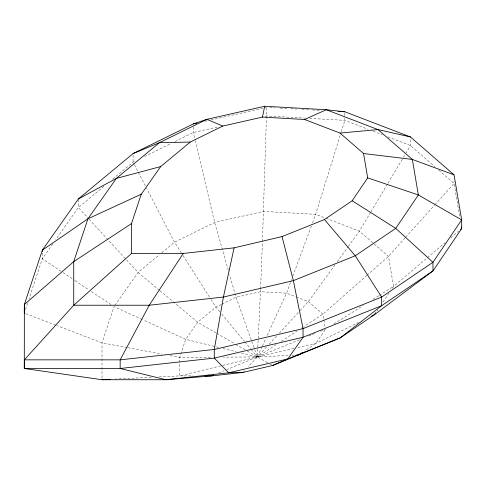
<?xml version="1.0" encoding="UTF-8"?>
<svg xmlns="http://www.w3.org/2000/svg" width="486" height="486" viewBox="0 0 486 486"><rect width="100%" height="100%" fill="white"/><g stroke="black" fill="none" stroke-linecap="round" stroke-linejoin="round"><path stroke-width="0.36" stroke-dasharray="2.43 1.82" d="M133.073 155.01L133.055 162.172L134.1 164.189M193.294 126.81L193.288 132.532L195.038 139.907M78.392 199.655L78.361 207.546L55.769 239.653M42.325 253.054L42.294 258.795L29.038 298.841M260.563 289.456L257.349 356.924L248.127 366.894M260.593 288.696L262.391 242.478M262.422 241.724L266.729 107.37M340.133 135.539L315.669 214.35L312.516 222.874M341.257 131.925L344.847 120.358L344.841 118.213M25.485 309.57L27.617 303.136M290.452 282.542L286.509 293.198L267.069 335.686M290.713 281.831L291.764 278.988M292.815 276.151L311.465 225.717M262.051 346.646L257.349 356.924L226.865 369.567M262.367 345.965L265.818 338.426M370.618 212.327L359.397 231.136L348.748 245.837M371 211.683L387.634 183.799M388.022 183.149L403.107 157.859M403.489 157.215L410.451 145.539L410.421 136.949M325.037 329.86L315.882 343.377L304.272 351.238M376.966 310.937L377.816 309.679M382.919 302.14L388.879 293.35M392.281 288.326L393.557 286.442L444.951 242.757M52.725 243.978L42.294 258.795L62.427 272.221M114.866 305.402L138.048 272.464L159.457 254.7M334.994 264.827L308.373 301.587L299.188 311.55M337.217 261.766L348.304 246.451M405.124 237.861L388.472 256.383L367.562 274.827M405.628 237.296L434.393 205.305M434.897 204.746L454.07 183.416L454.064 181.266M266.535 346.968L257.349 356.924L221.446 365.691M269.086 344.197L276.741 335.899M279.292 333.135L298.683 312.103M243 372.428L245.047 370.211M366.997 275.325L322.911 314.211L303.999 326.537M450.729 237.848L458.814 230.972M103.961 186.308L78.361 207.546L88.561 218.639M112.691 179.067L133.055 162.172L135.758 160.842M161.771 252.781L174.504 242.216L214.654 222.466L263.6 211.416L315.669 214.35L324.836 217.868M276.261 344.604L257.349 356.924L223.42 357.155M281.303 341.318L297.067 331.051M301.478 328.178L303.367 326.944M333.803 323.992L363.358 305.421M372.999 299.364L378.782 295.731M379.42 295.324L393.557 286.442L388.472 256.383L359.397 231.136L325.547 218.141M144.561 156.51L170.957 143.522M175.015 141.523L193.288 132.532L218.992 126.731M221.282 304.497L215.93 307.134L197.699 322.254L185.682 339.337L179.68 357.447L179.686 375.891L159.323 376.899M221.95 304.169L236.002 297.256L260.478 291.728L286.509 293.198L295.682 296.715M358.759 322.37L315.882 343.377L296.861 347.782M218.554 373.017L224.095 370.721M299.479 339.805L257.349 356.924L241.263 352.976M308.604 336.093L314.922 333.524M320.541 331.239L325.456 329.247M220.717 365.873L179.686 375.891L193.057 375.891M293.933 348.456L257.349 356.924L246.208 350.449M205.049 121.293L207.255 120.795M210.924 119.969L265.994 107.534M265.259 116.288L266.729 115.954L305.038 118.116M114.836 379.098L151.784 377.27M288.228 355.466L257.349 356.924L251.092 349.398M291.995 355.284L294.255 355.181M210.602 357.24L179.68 357.447L168.587 355.363M269.73 107.54L274.985 107.831M280.246 108.129L287.001 108.512M290.756 108.724L296.764 109.058M302.025 109.356L308.78 109.739M312.534 109.951L319.296 110.328M309.546 118.365L344.847 120.358L368.127 129.294M127.162 347.575L102.017 342.849L56.801 325.565M127.903 347.715L161.929 354.112M218.591 347.411L185.682 339.337L142.951 319.837M222.977 348.492L236.141 351.718M25.715 313.689L56.09 325.298M373.066 131.19L382.233 134.707M387.877 136.876L410.451 145.539L434.812 166.692M296.387 296.989L308.373 301.587L322.911 314.211L323.761 319.223M142.264 319.521L114.01 306.623L102.017 342.849L102.017 379.73M267.507 362.635L257.349 356.924L254.3 348.401M270.046 364.063L272.585 365.49M216.051 332.922L197.699 322.254L160.058 290.835M216.707 333.305L235.066 343.973M235.722 344.355L245.552 350.066M63.052 272.64L74.376 280.191M75.008 280.61L88.847 289.844M91.362 291.521L110.863 304.528M159.475 290.349L138.048 272.464L89.072 219.198M438.779 170.136L454.07 183.416L459.823 217.43M219.781 311.763L215.93 307.134L211.052 299.498M221.707 314.078L244.349 341.293M244.829 341.871L250.606 348.82M181.406 253.036L174.504 242.216L146.638 188.404M183.034 255.581L210.645 298.86M134.446 164.863L146.292 187.736M254.044 347.69L236.002 297.256L229.574 274.748M228.329 270.386L214.654 222.466L195.214 140.642M323.883 319.94L325.091 327.096M344.835 113.202L344.841 117.497"/><path stroke-width="0.73" d="M24.3 313.148L24.349 304.522L42.337 250.181L78.398 198.938L133.079 153.576L193.3 123.942L206.878 119.331L264.736 106.264L326.288 109.739L344.829 111.768L410.421 136.949L454.033 174.82L461.657 219.909L461.7 228.517L432.983 270.921L374.414 314.703L340.2 337.885L272.585 365.49L243 372.428L211.629 375.891L165.902 379.736L102.017 379.73L24.3 368.485L24.349 304.522L73.732 261.632L131.524 223.566L141.244 194.224L160.714 166.552L190.245 142.058L222.764 126.056L262.416 117.102L304.588 119.483L340.012 133.079L363.558 153.527L412.347 159.42L454.033 174.82M367.677 177.876L352.174 200.767L324.46 219.544L282.026 236.591L234.1 247.836L183.277 253.443L131.53 253.443L73.732 305.232L24.349 359.847L24.3 368.485L120.151 368.485L214.283 358.097L303.057 337.272L381.65 305.694L432.983 270.921L432.947 262.3L461.657 219.909L418.355 194.959L367.677 177.876L363.558 153.527M42.331 251.62L42.337 250.181L87.911 218.809L141.244 194.224M262.416 117.102L264.736 106.264M234.1 247.836L223.42 297.049L214.296 349.458L214.283 358.097L228.645 372.811L243 372.428M183.277 253.443L149.251 305.232L120.176 359.847L120.151 368.485L165.902 379.736L228.645 372.811L287.815 358.929L340.2 337.885L381.65 305.694L381.625 297.074L355.284 255.764L324.46 219.544M375.69 312.82L374.414 314.703L371.012 316.368M460.546 229.501L461.7 228.517L461.451 227.041M302.444 352.484L298.775 354.962L296.515 355.072M78.398 198.938L116.324 178.429L159.42 142.684L206.878 119.331L222.764 126.056M304.588 119.483L326.288 109.739L377.98 129.58L410.421 136.949M272.585 365.49L287.815 358.929L303.057 337.272L303.051 328.639L293.362 280.641L282.026 236.591M213.706 375.028L211.629 375.891L204.94 375.891M133.079 153.576L159.42 142.684L190.245 142.058M160.714 166.552L116.324 178.429L87.911 218.809L73.732 261.632L73.732 305.232L149.251 305.232L223.42 297.049L293.362 280.641L355.284 255.764L395.732 228.365L418.355 194.959L412.347 159.42L377.98 129.58L340.012 133.079M193.3 123.942L196.97 123.116M102.017 379.73L110.31 379.323M24.349 359.847L120.176 359.847L214.296 349.458L303.051 328.639L381.625 297.074L432.947 262.3L395.732 228.365L352.174 200.767M338.068 111.391L340.322 111.519M341.828 111.604L344.829 111.768M131.524 223.566L131.53 253.443"/></g></svg>
